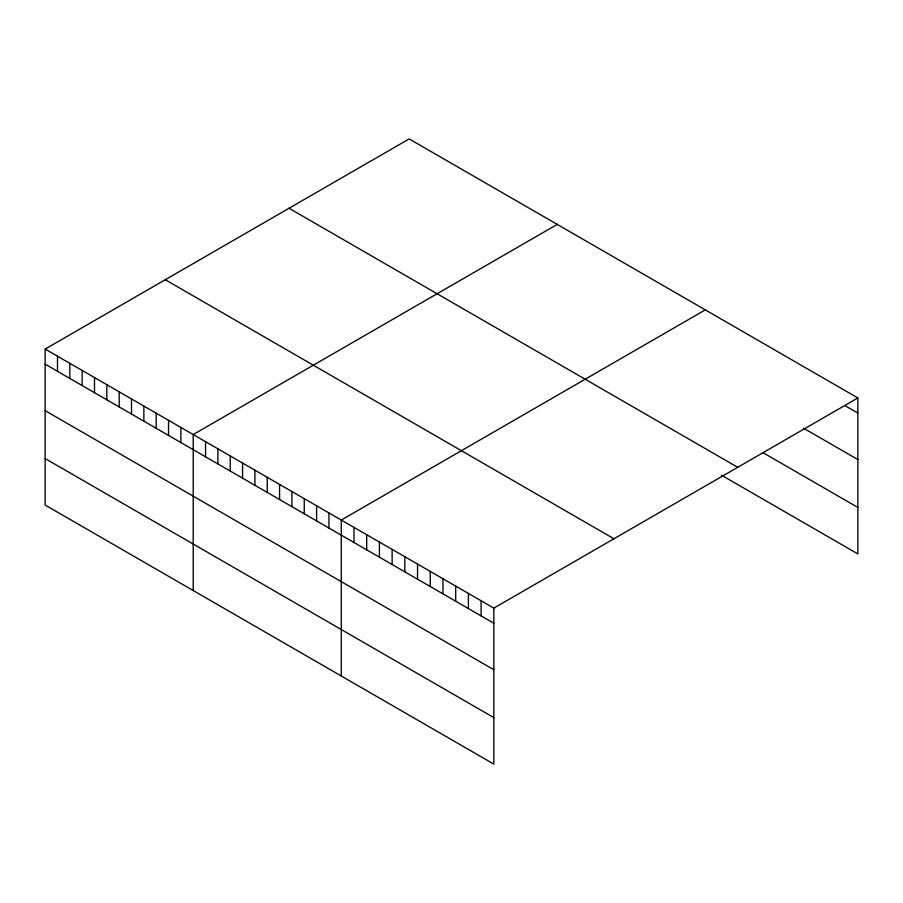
<?xml version="1.0" encoding="UTF-8"?>
<svg xmlns="http://www.w3.org/2000/svg" width="903" height="903" viewBox="0 0 903 903"><rect width="100%" height="100%" fill="white"/><g stroke="black" fill="none" stroke-linecap="round" stroke-linejoin="round"><path stroke-width="1.35" d="M45.15 349.077L493.828 608.114L493.828 764.085L45.15 505.048L45.15 349.077L409.172 138.915L857.85 397.952L857.85 553.923L721.486 475.192M557.241 224.395L193.208 434.557L193.208 590.528M705.299 309.876L341.278 520.049L341.278 676.02M493.828 608.114L857.85 397.952M845.14 405.718L857.85 413.055M803.535 428.18L857.85 459.548M763.08 452.719L857.85 507.441M289.05 208.266L737.717 467.302M165.283 279.727L613.95 538.764M45.15 364.191L493.828 623.228M45.15 410.673L493.828 669.71M45.15 458.566L493.828 717.603M481.107 600.777L481.107 615.891M468.397 593.44L468.397 608.543M455.688 586.103L455.688 601.206M442.978 578.767L442.978 593.869M430.257 571.418L430.257 586.532M417.547 564.082L417.547 579.195M404.837 556.745L404.837 571.847M392.128 549.408L392.128 564.51M379.407 542.06L379.407 557.174M366.697 534.723L366.697 549.837M353.987 527.386L353.987 542.489M328.94 512.927L328.94 528.029M316.603 505.793L316.603 520.907M304.255 498.67L304.255 513.784M291.917 491.548L291.917 506.662M279.58 484.426L279.58 499.54M267.243 477.303L267.243 492.417M254.906 470.181L254.906 485.283M242.568 463.058L242.568 478.161M230.231 455.936L230.231 471.039M217.894 448.814L217.894 463.916M205.545 441.691L205.545 456.794M180.871 427.435L180.871 442.549M168.534 420.313L168.534 435.427M156.196 413.19L156.196 428.304M143.859 406.068L143.859 421.17M131.522 398.945L131.522 414.048M119.185 391.823L119.185 406.926M106.847 384.701L106.847 399.803M94.499 377.578L94.499 392.681M82.162 370.456L82.162 385.558M69.824 363.322L69.824 378.436M57.487 356.2L57.487 371.314"/></g></svg>
